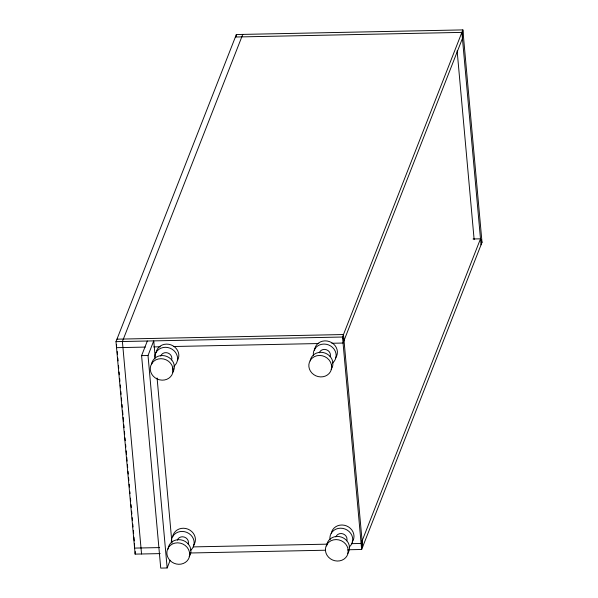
<?xml version="1.0" encoding="UTF-8"?>
<svg xmlns="http://www.w3.org/2000/svg" width="598" height="598" viewBox="0 0 598 598"><rect width="100%" height="100%" fill="white"/><g stroke="black" fill="none" stroke-linecap="round" stroke-linejoin="round"><path stroke-width="0.9" d="M189.656 554.72L189.409 551.924A11.526 10.517 21.4 0 0 180.282 543.134A11.526 10.517 21.4 0 0 168.643 547.192L167.41 549.667A11.564 10.547 21.4 0 0 176.268 563.981A11.564 10.547 21.4 0 0 189.716 554.727L189.476 552.694M348.223 551.476L347.969 548.68A11.526 10.517 21.4 0 0 338.849 539.897A11.526 10.517 21.4 0 0 327.203 543.948L325.97 546.423A11.564 10.547 21.4 0 0 334.828 560.737A11.564 10.547 21.4 0 0 348.283 551.483L348.043 549.45M160.204 553.606L135.133 554.114L135.26 551.618M236.262 36.201L236.352 34.535L462.867 29.9L482.01 242.362L361.648 549.487L348.597 549.749M362.082 540.981L361.648 549.487L342.512 337.025L462.867 29.9L462.441 38.407L343.05 343.043L331.86 343.274M135.133 554.114L115.99 341.652L236.352 34.535L236.502 36.254M242.766 34.4L122.403 341.525L141.547 553.987M170.183 560.229L167.156 567.965L160.735 568.1L141.591 355.638L147.325 341.017M167.156 567.965L148.012 355.511L153.738 340.882L155.166 356.655M473.033 238.976L480.493 238.826L361.11 543.462L351.781 543.657M152.079 363.083L150.816 365.535A11.564 10.547 21.4 0 0 159.673 379.85A11.564 10.547 21.4 0 0 173.128 370.596M310.646 359.839L309.383 362.291A11.564 10.547 21.4 0 0 318.241 376.605A11.564 10.547 21.4 0 0 331.696 367.351M235.373 37.016L461.895 32.389L481.039 244.844M116.961 339.171L343.484 334.536L362.627 546.998M115.99 341.652L342.512 337.025L344.029 340.554M145.329 347.087L116.528 347.677L116.588 344.396M153.723 346.915L160.257 346.78M173.308 346.511L318.801 343.536M141.591 355.638L148.012 355.511M159.659 547.581L134.587 548.097L134.543 543.657M193.236 546.893L327.532 544.15M190.044 552.993L325.282 550.227M480.493 238.826L482.01 242.362M331.449 365.318L331.636 367.344L331.382 364.548M172.889 368.562L173.069 370.588L172.815 367.792M457.134 50.89L474.139 239.619M157.087 377.996L171.962 543.141M117.238 351.587L117.485 354.367M117.821 358.075L118.068 360.863M118.486 365.505L118.74 368.286M119.077 371.993L119.323 374.782M119.66 378.489L119.914 381.277M120.243 384.985L120.497 387.773M120.833 391.481L121.08 394.269M121.416 397.976L121.663 400.757M121.999 404.472L122.254 407.253M122.583 410.968L122.919 414.676M123.173 417.464L123.502 421.171M123.838 424.886L124.092 427.667M124.421 431.382L124.676 434.163M125.012 437.878L125.259 440.659M125.595 444.374L125.849 447.155M126.178 450.87L126.514 454.577M126.769 457.358L127.097 461.073M127.434 464.781L127.688 467.569M128.017 471.276L128.271 474.065M128.607 477.772L128.854 480.56M129.19 484.268L129.437 487.056M129.856 491.691L130.028 493.552M130.446 498.186L130.693 500.975M131.029 504.682L131.283 507.463M131.612 511.178L131.866 513.959M132.203 517.674L132.45 520.454M132.786 524.169L133.033 526.95M133.369 530.665L133.623 533.446M133.952 537.161L134.288 540.869M335.874 536.929A5.778 5.27 21.4 0 1 343.065 533.894A5.778 5.27 21.4 0 1 346.758 540.824M330.014 539.815A11.564 10.547 21.4 0 1 345.151 529.051A11.564 10.547 21.4 0 1 348.993 547.23M331.24 533.588A11.564 10.547 21.4 0 1 346.526 525.911A11.564 10.547 21.4 0 1 352.177 542.027M326.665 545.944A11.564 10.547 21.4 0 1 341.578 537.161A11.564 10.547 21.4 0 1 347.692 553.464M319.287 352.798A5.778 5.27 21.4 0 1 326.471 349.763A5.778 5.27 21.4 0 1 330.171 356.692M313.427 355.683A11.564 10.547 21.4 0 1 328.564 344.919A11.564 10.547 21.4 0 1 332.398 363.098M314.555 350.383A11.564 10.547 21.4 0 1 329.468 341.6A11.564 10.547 21.4 0 1 335.583 357.896M310.168 360.893A11.564 10.547 21.4 0 1 325.462 353.209A11.564 10.547 21.4 0 1 331.105 369.332M310.616 359.817A11.526 10.517 21.4 0 1 322.255 355.765A11.526 10.517 21.4 0 1 331.367 364.548M160.72 356.034A5.778 5.27 21.4 0 1 167.911 353.007A5.778 5.27 21.4 0 1 171.604 359.929M154.86 358.92A11.564 10.547 21.4 0 1 169.996 348.163A11.564 10.547 21.4 0 1 173.839 366.335M156.085 352.7A11.564 10.547 21.4 0 1 170.901 344.844A11.564 10.547 21.4 0 1 177.524 360.362M151.6 364.13A11.564 10.547 21.4 0 1 166.894 356.453A11.564 10.547 21.4 0 1 172.538 372.569M152.049 363.061A11.526 10.517 21.4 0 1 163.695 359.002A11.526 10.517 21.4 0 1 172.807 367.792M177.307 540.173A5.778 5.27 21.4 0 1 184.498 537.139A5.778 5.27 21.4 0 1 188.198 544.06M171.357 542.349A11.564 10.547 21.4 0 1 186.942 532.437A11.564 10.547 21.4 0 1 190.426 550.466M172.673 536.832A11.564 10.547 21.4 0 1 187.966 529.155A11.564 10.547 21.4 0 1 193.61 545.271M168.098 549.188A11.564 10.547 21.4 0 1 183.01 540.405A11.564 10.547 21.4 0 1 189.125 556.701"/></g></svg>
